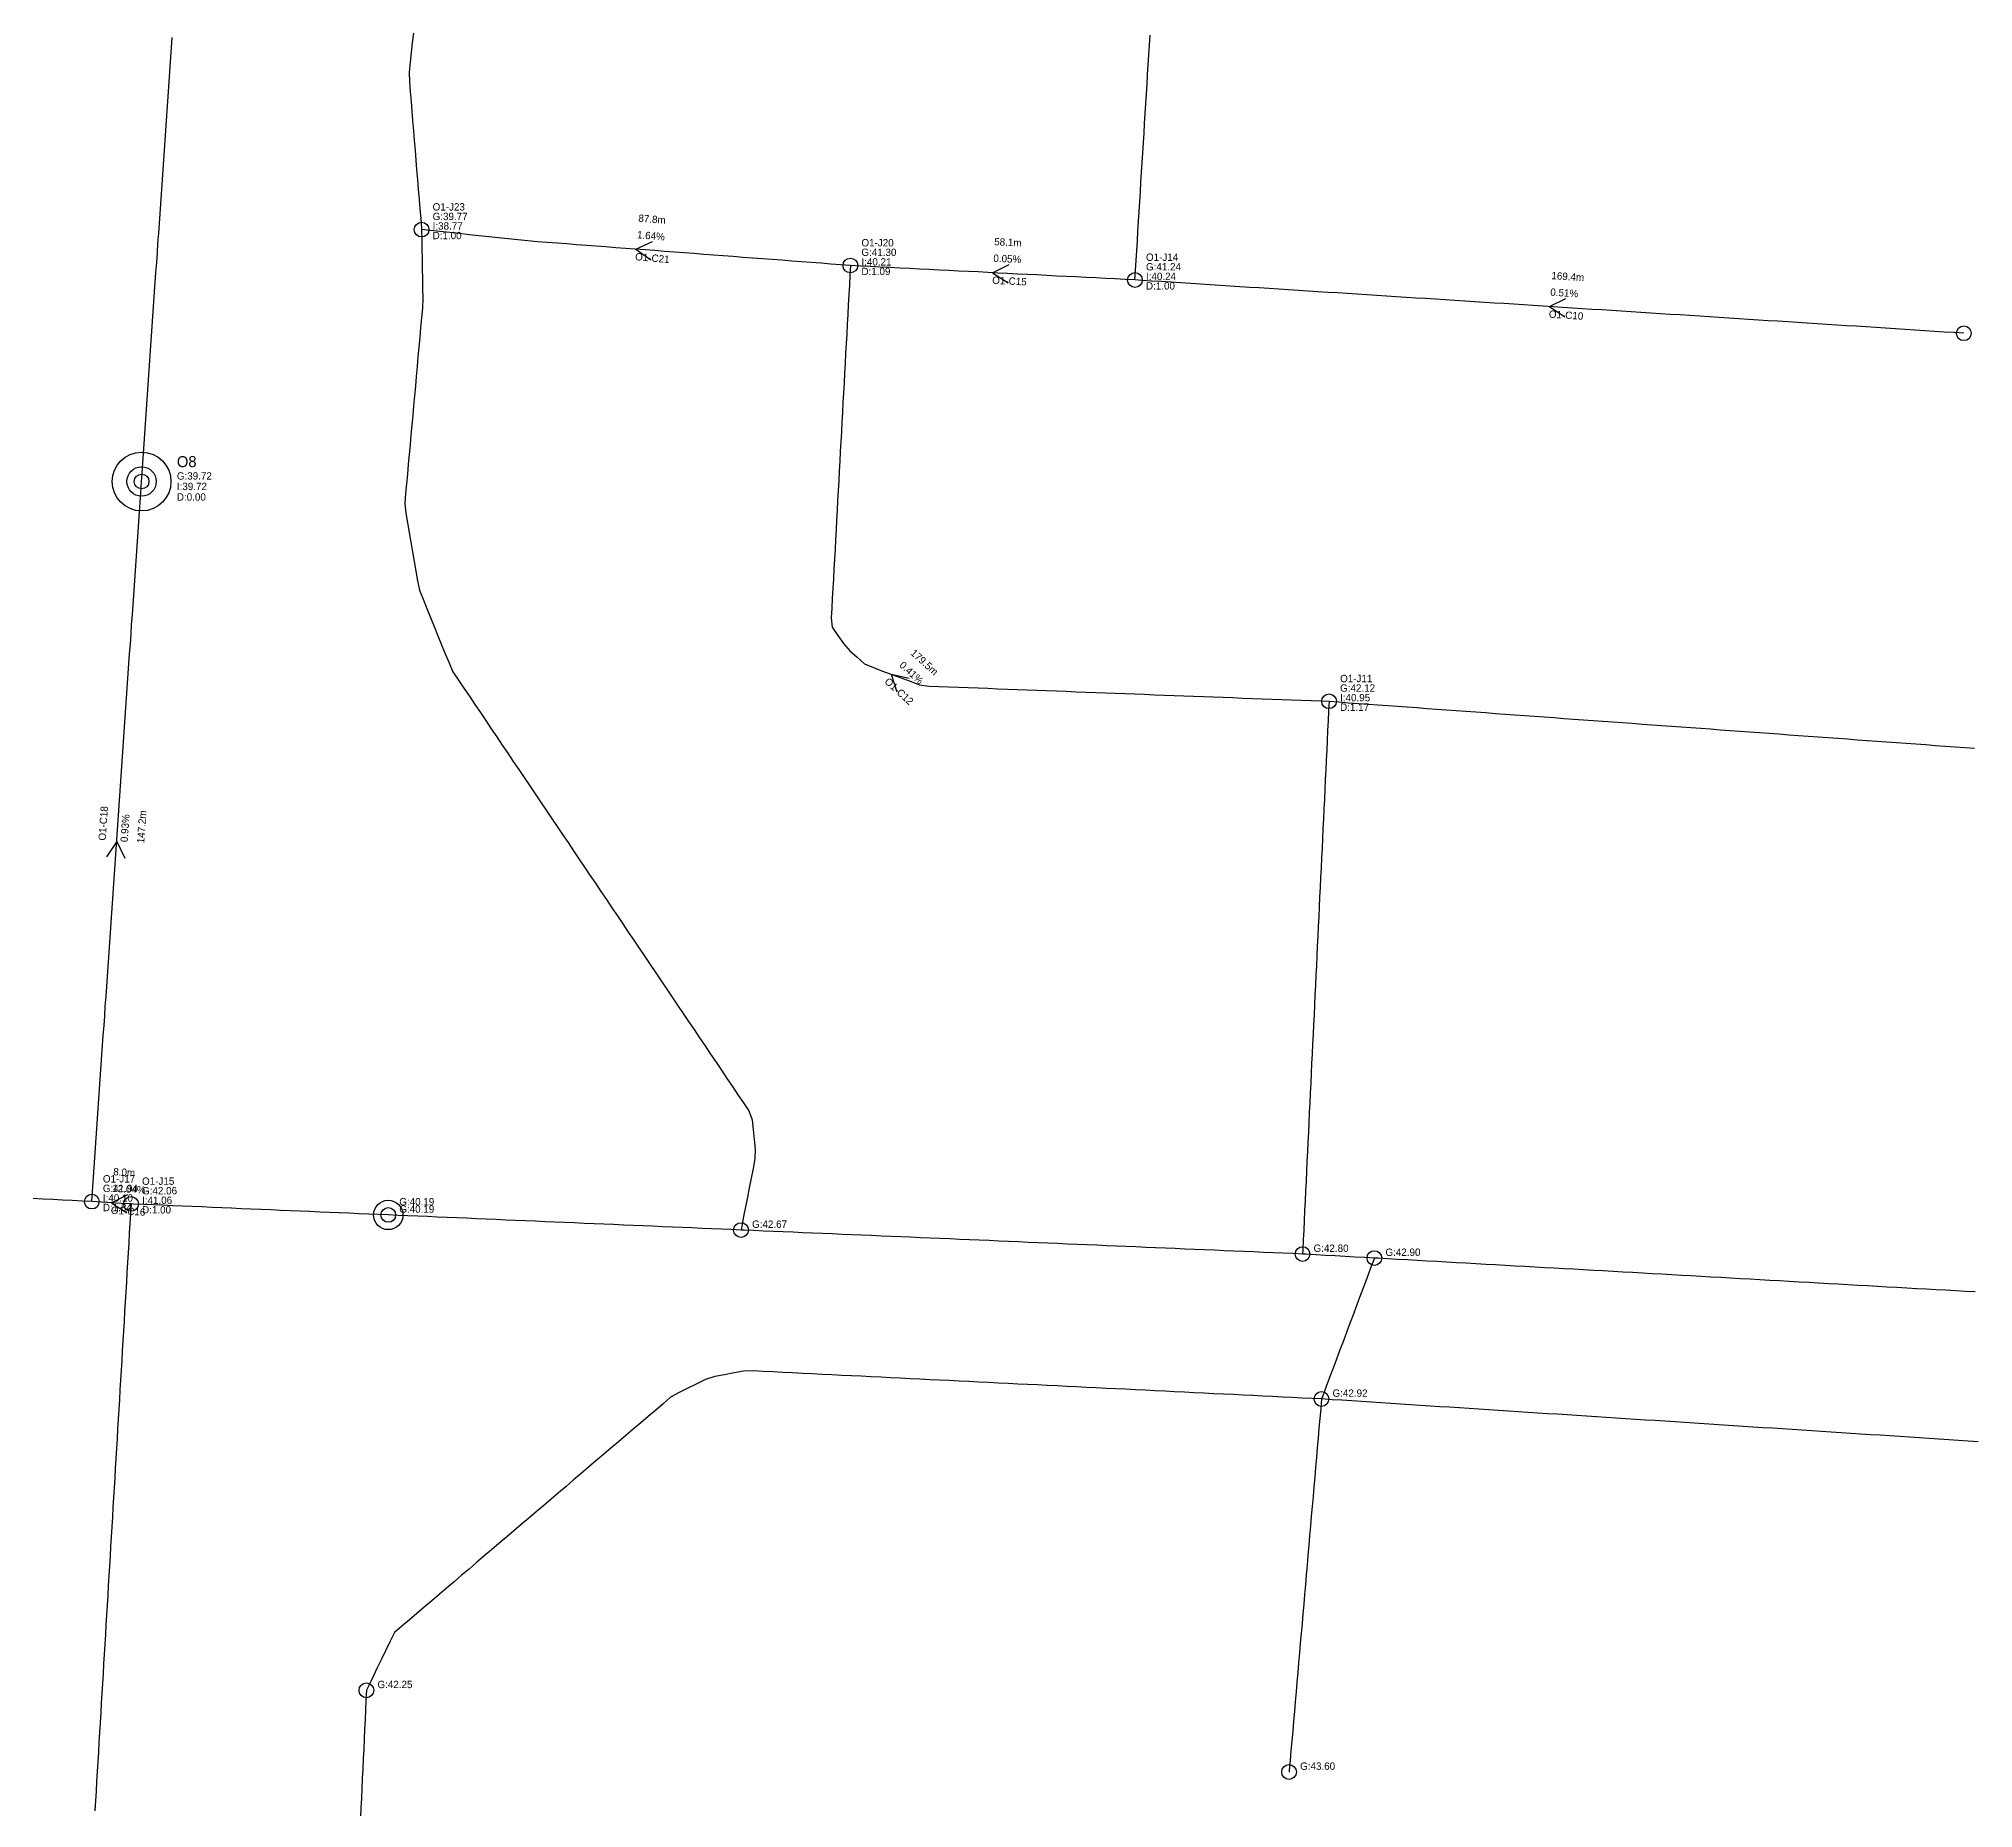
# Model space of a CAD drawing. Header units: metres. Extents: x 607160 to 610559, y 2613470 to 2618337.
# Drawn here: x 607554.3 to 607948.8, y 2614702.8 to 2615063.8 of the extents above; entities that cross this region are included whole.
import ezdxf

# ---------------------------------------------------------------- set-up
doc = ezdxf.new("R2010")
doc.units = ezdxf.units.M
for name, color, linetype in [('SW-DRAIN-LABELS', 3, 'Continuous'), ('SW-DRAIN-ORPHAN', 8, 'Continuous'), ('SW-DRAIN-SUB-01', 1, 'Continuous'), ('SW-INLETS', 3, 'Continuous'), ('SW-JUNCTIONS', 7, 'Continuous'), ('SW-OUTLETS', 2, 'Continuous')]:
    doc.layers.add(name, color=color, linetype=linetype)

msp = doc.modelspace()

# ---------------------------------------------------------------- linework, layer by layer
at = {"layer": 'SW-DRAIN-ORPHAN'}
for points in [[(607777.86, 2615014.53), (607777.98, 2615016.53), (607778.1, 2615018.53), (607778.23, 2615020.52), (607778.35, 2615022.52), (607778.47, 2615024.51), (607778.6, 2615026.51), (607778.72, 2615028.51), (607778.85, 2615030.5), (607778.97, 2615032.5), (607779.09, 2615034.49), (607779.22, 2615036.49), (607779.34, 2615038.49), (607779.46, 2615040.48), (607779.59, 2615042.48), (607779.71, 2615044.48), (607779.84, 2615046.47), (607779.96, 2615048.47), (607780.08, 2615050.46), (607780.21, 2615052.46), (607780.33, 2615054.46), (607780.45, 2615056.45), (607780.58, 2615058.45), (607780.7, 2615060.44), (607780.83, 2615062.44), (607780.95, 2615064.44)], [(607632.38, 2615024.8), (607632.41, 2615022.8), (607632.45, 2615020.8), (607632.48, 2615018.8), (607632.51, 2615016.8), (607632.55, 2615014.8), (607632.58, 2615012.8), (607632.62, 2615010.8), (607632.54, 2615008.8), (607632.36, 2615006.81), (607632.18, 2615004.82), (607632, 2615002.83), (607631.82, 2615000.83), (607631.64, 2614998.84), (607631.46, 2614996.85), (607631.28, 2614994.86), (607631.11, 2614992.87), (607630.93, 2614990.87), (607630.75, 2614988.88), (607630.57, 2614986.89), (607630.39, 2614984.9), (607630.21, 2614982.91), (607630.03, 2614980.91), (607629.85, 2614978.92), (607629.67, 2614976.93), (607629.49, 2614974.94), (607629.31, 2614972.95), (607629.13, 2614970.96), (607628.96, 2614968.96), (607629.18, 2614966.99), (607629.52, 2614965.02), (607629.85, 2614963.04), (607630.19, 2614961.07), (607630.52, 2614959.1), (607630.86, 2614957.13), (607631.19, 2614955.16), (607631.53, 2614953.19), (607631.96, 2614951.24), (607632.71, 2614949.39), (607633.46, 2614947.53), (607634.22, 2614945.68), (607634.97, 2614943.83), (607635.72, 2614941.97), (607636.47, 2614940.12), (607637.22, 2614938.27), (607637.98, 2614936.41), (607638.78, 2614934.59), (607639.9, 2614932.93), (607641.01, 2614931.27), (607642.13, 2614929.61), (607643.25, 2614927.95), (607644.37, 2614926.3), (607645.48, 2614924.64), (607646.6, 2614922.98), (607647.72, 2614921.32), (607648.84, 2614919.66), (607649.96, 2614918), (607651.07, 2614916.34), (607652.19, 2614914.69), (607653.31, 2614913.03), (607654.43, 2614911.37), (607655.54, 2614909.71), (607656.66, 2614908.05), (607657.78, 2614906.39), (607658.9, 2614904.73), (607660.01, 2614903.08), (607661.13, 2614901.42), (607662.25, 2614899.76), (607663.37, 2614898.1), (607664.48, 2614896.44), (607665.6, 2614894.78), (607666.72, 2614893.12), (607667.84, 2614891.47), (607668.95, 2614889.81), (607670.07, 2614888.15), (607671.19, 2614886.49), (607672.31, 2614884.83), (607673.43, 2614883.17), (607674.54, 2614881.51), (607675.66, 2614879.86), (607676.78, 2614878.2), (607677.9, 2614876.54), (607679.01, 2614874.88), (607680.13, 2614873.22), (607681.25, 2614871.56), (607682.37, 2614869.9), (607683.48, 2614868.25), (607684.6, 2614866.59), (607685.72, 2614864.93), (607686.84, 2614863.27), (607687.95, 2614861.61), (607689.07, 2614859.95), (607690.19, 2614858.29), (607691.31, 2614856.64), (607692.43, 2614854.98), (607693.54, 2614853.32), (607694.66, 2614851.66), (607695.78, 2614850), (607696.9, 2614848.34), (607698.01, 2614846.68), (607699.13, 2614845.03), (607699.82, 2614843.21), (607700.01, 2614841.22), (607700.19, 2614839.23), (607700.38, 2614837.24), (607700.35, 2614835.26), (607699.97, 2614833.3), (607699.59, 2614831.33), (607699.2, 2614829.37), (607698.82, 2614827.41), (607698.44, 2614825.44), (607698.06, 2614823.48), (607697.67, 2614821.52), (607697.52, 2614820.73)], [(607817.45, 2614928.59), (607817.35, 2614926.59), (607817.26, 2614924.6), (607817.16, 2614922.6), (607817.07, 2614920.6), (607816.97, 2614918.6), (607816.87, 2614916.6), (607816.78, 2614914.61), (607816.68, 2614912.61), (607816.59, 2614910.61), (607816.49, 2614908.61), (607816.39, 2614906.62), (607816.3, 2614904.62), (607816.2, 2614902.62), (607816.11, 2614900.62), (607816.01, 2614898.63), (607815.92, 2614896.63), (607815.82, 2614894.63), (607815.72, 2614892.63), (607815.63, 2614890.63), (607815.53, 2614888.64), (607815.44, 2614886.64), (607815.34, 2614884.64), (607815.24, 2614882.64), (607815.15, 2614880.65), (607815.05, 2614878.65), (607814.96, 2614876.65), (607814.86, 2614874.65), (607814.77, 2614872.66), (607814.67, 2614870.66), (607814.57, 2614868.66), (607814.48, 2614866.66), (607814.38, 2614864.66), (607814.29, 2614862.67), (607814.19, 2614860.67), (607814.09, 2614858.67), (607814, 2614856.67), (607813.9, 2614854.68), (607813.81, 2614852.68), (607813.71, 2614850.68), (607813.62, 2614848.68), (607813.52, 2614846.69), (607813.42, 2614844.69), (607813.33, 2614842.69), (607813.23, 2614840.69), (607813.14, 2614838.69), (607813.04, 2614836.7), (607812.94, 2614834.7), (607812.85, 2614832.7), (607812.75, 2614830.7), (607812.66, 2614828.71), (607812.56, 2614826.71), (607812.47, 2614824.71), (607812.37, 2614822.71), (607812.27, 2614820.71), (607812.18, 2614818.72), (607812.08, 2614816.72), (607812.04, 2614815.83)], [(607625.58, 2614823.81), (607623.59, 2614823.9), (607621.59, 2614823.98), (607619.59, 2614824.07), (607617.59, 2614824.15), (607615.59, 2614824.24), (607613.6, 2614824.32), (607611.6, 2614824.41), (607609.6, 2614824.49), (607607.6, 2614824.58), (607605.6, 2614824.67), (607603.6, 2614824.75), (607601.61, 2614824.84), (607599.61, 2614824.92), (607597.61, 2614825.01), (607595.61, 2614825.09), (607593.61, 2614825.18), (607591.62, 2614825.26), (607589.62, 2614825.35), (607587.62, 2614825.44), (607585.62, 2614825.52), (607583.62, 2614825.61), (607581.63, 2614825.69), (607579.63, 2614825.78), (607577.63, 2614825.86), (607575.63, 2614825.95), (607573.63, 2614826.03), (607573.12, 2614826.06)], [(607697.52, 2614820.73), (607695.52, 2614820.82), (607693.52, 2614820.9), (607691.52, 2614820.99), (607689.53, 2614821.07), (607687.53, 2614821.16), (607685.53, 2614821.24), (607683.53, 2614821.33), (607681.53, 2614821.41), (607679.54, 2614821.5), (607677.54, 2614821.59), (607675.54, 2614821.67), (607673.54, 2614821.76), (607671.54, 2614821.84), (607669.54, 2614821.93), (607667.55, 2614822.01), (607665.55, 2614822.1), (607663.55, 2614822.18), (607661.55, 2614822.27), (607659.55, 2614822.36), (607657.56, 2614822.44), (607655.56, 2614822.53), (607653.56, 2614822.61), (607651.56, 2614822.7), (607649.56, 2614822.78), (607647.56, 2614822.87), (607645.57, 2614822.95), (607643.57, 2614823.04), (607641.57, 2614823.13), (607639.57, 2614823.21), (607637.57, 2614823.3), (607635.58, 2614823.38), (607633.58, 2614823.47), (607631.58, 2614823.55), (607629.58, 2614823.64), (607627.58, 2614823.72), (607625.58, 2614823.81)], [(607812.04, 2614815.83), (607810.04, 2614815.92), (607808.04, 2614816), (607806.05, 2614816.09), (607804.05, 2614816.17), (607802.05, 2614816.26), (607800.05, 2614816.34), (607798.05, 2614816.43), (607796.05, 2614816.51), (607794.06, 2614816.6), (607792.06, 2614816.69), (607790.06, 2614816.77), (607788.06, 2614816.86), (607786.06, 2614816.94), (607784.07, 2614817.03), (607782.07, 2614817.11), (607780.07, 2614817.2), (607778.07, 2614817.28), (607776.07, 2614817.37), (607774.07, 2614817.45), (607772.08, 2614817.54), (607770.08, 2614817.63), (607768.08, 2614817.71), (607766.08, 2614817.8), (607764.08, 2614817.88), (607762.09, 2614817.97), (607760.09, 2614818.05), (607758.09, 2614818.14), (607756.09, 2614818.22), (607754.09, 2614818.31), (607752.09, 2614818.39), (607750.1, 2614818.48), (607748.1, 2614818.57), (607746.1, 2614818.65), (607744.1, 2614818.74), (607742.1, 2614818.82), (607740.11, 2614818.91), (607738.11, 2614818.99), (607736.11, 2614819.08), (607734.11, 2614819.16), (607732.11, 2614819.25), (607730.11, 2614819.34), (607728.12, 2614819.42), (607726.12, 2614819.51), (607724.12, 2614819.59), (607722.12, 2614819.68), (607720.12, 2614819.76), (607718.13, 2614819.85), (607716.13, 2614819.93), (607714.13, 2614820.02), (607712.13, 2614820.1), (607710.13, 2614820.19), (607708.13, 2614820.28), (607706.14, 2614820.36), (607704.14, 2614820.45), (607702.14, 2614820.53), (607700.14, 2614820.62), (607698.14, 2614820.7), (607697.52, 2614820.73)], [(607826.7, 2614815.01), (607824.71, 2614815.12), (607822.71, 2614815.23), (607820.71, 2614815.34), (607818.72, 2614815.46), (607816.72, 2614815.57), (607814.72, 2614815.68), (607812.73, 2614815.79), (607812.04, 2614815.83)], [(607826.7, 2614815.01), (607826, 2614813.14), (607825.3, 2614811.26), (607824.59, 2614809.39), (607823.89, 2614807.52), (607823.19, 2614805.65), (607822.48, 2614803.77), (607821.78, 2614801.9), (607821.08, 2614800.03), (607820.38, 2614798.16), (607819.67, 2614796.29), (607818.97, 2614794.41), (607818.27, 2614792.54), (607817.56, 2614790.67), (607816.86, 2614788.8), (607816.16, 2614786.92), (607815.91, 2614786.27)], [(607949.24, 2614808.1), (607947.24, 2614808.21), (607945.25, 2614808.32), (607943.25, 2614808.44), (607941.25, 2614808.55), (607939.26, 2614808.66), (607937.26, 2614808.77), (607935.26, 2614808.89), (607933.27, 2614809), (607931.27, 2614809.11), (607929.27, 2614809.22), (607927.28, 2614809.34), (607925.28, 2614809.45), (607923.28, 2614809.56), (607921.29, 2614809.67), (607919.29, 2614809.79), (607917.29, 2614809.9), (607915.29, 2614810.01), (607913.3, 2614810.13), (607911.3, 2614810.24), (607909.3, 2614810.35), (607907.31, 2614810.46), (607905.31, 2614810.58), (607903.31, 2614810.69), (607901.32, 2614810.8), (607899.32, 2614810.91), (607897.32, 2614811.03), (607895.33, 2614811.14), (607893.33, 2614811.25), (607891.33, 2614811.36), (607889.34, 2614811.48), (607887.34, 2614811.59), (607885.34, 2614811.7), (607883.35, 2614811.81), (607881.35, 2614811.93), (607879.35, 2614812.04), (607877.35, 2614812.15), (607875.36, 2614812.26), (607873.36, 2614812.38), (607871.36, 2614812.49), (607869.37, 2614812.6), (607867.37, 2614812.72), (607865.37, 2614812.83), (607863.38, 2614812.94), (607861.38, 2614813.05), (607859.38, 2614813.17), (607857.39, 2614813.28), (607855.39, 2614813.39), (607853.39, 2614813.5), (607851.4, 2614813.62), (607849.4, 2614813.73), (607847.4, 2614813.84), (607845.41, 2614813.95), (607843.41, 2614814.07), (607841.41, 2614814.18), (607839.42, 2614814.29), (607837.42, 2614814.4), (607835.42, 2614814.52), (607833.42, 2614814.63), (607831.43, 2614814.74), (607829.43, 2614814.85), (607827.43, 2614814.97), (607826.7, 2614815.01)], [(607815.91, 2614786.27), (607813.91, 2614786.37), (607811.92, 2614786.47), (607809.92, 2614786.57), (607807.92, 2614786.67), (607805.92, 2614786.76), (607803.93, 2614786.86), (607801.93, 2614786.96), (607799.93, 2614787.06), (607797.93, 2614787.16), (607795.93, 2614787.26), (607793.94, 2614787.35), (607791.94, 2614787.45), (607789.94, 2614787.55), (607787.94, 2614787.65), (607785.95, 2614787.75), (607783.95, 2614787.85), (607781.95, 2614787.94), (607779.95, 2614788.04), (607777.96, 2614788.14), (607775.96, 2614788.24), (607773.96, 2614788.34), (607771.96, 2614788.44), (607769.97, 2614788.54), (607767.97, 2614788.63), (607765.97, 2614788.73), (607763.97, 2614788.83), (607761.98, 2614788.93), (607759.98, 2614789.03), (607757.98, 2614789.13), (607755.98, 2614789.22), (607753.99, 2614789.32), (607751.99, 2614789.42), (607749.99, 2614789.52), (607747.99, 2614789.62), (607746, 2614789.72), (607744, 2614789.81), (607742, 2614789.91), (607740, 2614790.01), (607738, 2614790.11), (607736.01, 2614790.21), (607734.01, 2614790.31), (607732.01, 2614790.4), (607730.01, 2614790.5), (607728.02, 2614790.6), (607726.02, 2614790.7), (607724.02, 2614790.8), (607722.02, 2614790.9), (607720.03, 2614790.99), (607718.03, 2614791.09), (607716.03, 2614791.19), (607714.03, 2614791.29), (607712.04, 2614791.39), (607710.04, 2614791.49), (607708.04, 2614791.59), (607706.04, 2614791.68), (607704.05, 2614791.78), (607702.05, 2614791.88), (607700.05, 2614791.98), (607698.06, 2614791.94), (607696.1, 2614791.58), (607694.13, 2614791.21), (607692.16, 2614790.85), (607690.27, 2614790.27), (607688.48, 2614789.37), (607686.7, 2614788.46), (607684.92, 2614787.56), (607683.16, 2614786.61), (607681.64, 2614785.31), (607680.12, 2614784.02), (607678.6, 2614782.72), (607677.07, 2614781.42), (607675.55, 2614780.12), (607674.03, 2614778.83), (607672.51, 2614777.53), (607670.98, 2614776.23), (607669.46, 2614774.94), (607667.94, 2614773.64), (607666.42, 2614772.34), (607664.89, 2614771.05), (607663.37, 2614769.75), (607661.85, 2614768.45), (607660.33, 2614767.16), (607658.8, 2614765.86), (607657.28, 2614764.56), (607655.76, 2614763.27), (607654.24, 2614761.97), (607652.71, 2614760.67), (607651.19, 2614759.37), (607649.67, 2614758.08), (607648.15, 2614756.78), (607646.62, 2614755.48), (607645.1, 2614754.19), (607643.58, 2614752.89), (607642.06, 2614751.59), (607640.53, 2614750.3), (607639.01, 2614749), (607637.49, 2614747.7), (607635.97, 2614746.41), (607634.44, 2614745.11), (607632.92, 2614743.81), (607631.4, 2614742.51), (607629.88, 2614741.22), (607628.35, 2614739.92), (607626.83, 2614738.62), (607625.95, 2614736.84), (607625.08, 2614735.03), (607624.21, 2614733.23), (607623.34, 2614731.43), (607622.47, 2614729.63), (607621.61, 2614727.83), (607621.13, 2614726.84)], [(607815.91, 2614786.27), (607815.74, 2614784.28), (607815.56, 2614782.29), (607815.39, 2614780.29), (607815.22, 2614778.3), (607815.05, 2614776.31), (607814.87, 2614774.32), (607814.7, 2614772.32), (607814.53, 2614770.33), (607814.35, 2614768.34), (607814.18, 2614766.35), (607814.01, 2614764.35), (607813.83, 2614762.36), (607813.66, 2614760.37), (607813.49, 2614758.38), (607813.32, 2614756.38), (607813.14, 2614754.39), (607812.97, 2614752.4), (607812.8, 2614750.41), (607812.62, 2614748.41), (607812.45, 2614746.42), (607812.28, 2614744.43), (607812.1, 2614742.44), (607811.93, 2614740.44), (607811.76, 2614738.45), (607811.58, 2614736.46), (607811.41, 2614734.47), (607811.24, 2614732.47), (607811.07, 2614730.48), (607810.89, 2614728.49), (607810.72, 2614726.5), (607810.55, 2614724.5), (607810.37, 2614722.51), (607810.2, 2614720.52), (607810.03, 2614718.53), (607809.85, 2614716.53), (607809.68, 2614714.54), (607809.51, 2614712.55), (607809.34, 2614710.56), (607809.3, 2614710.18)], [(607949.81, 2614777.56), (607947.81, 2614777.69), (607945.81, 2614777.82), (607943.82, 2614777.95), (607941.82, 2614778.08), (607939.83, 2614778.21), (607937.83, 2614778.34), (607935.84, 2614778.47), (607933.84, 2614778.6), (607931.84, 2614778.73), (607929.85, 2614778.86), (607927.85, 2614778.99), (607925.86, 2614779.12), (607923.86, 2614779.25), (607921.87, 2614779.38), (607919.87, 2614779.51), (607917.87, 2614779.64), (607915.88, 2614779.77), (607913.88, 2614779.9), (607911.89, 2614780.03), (607909.89, 2614780.16), (607907.89, 2614780.29), (607905.9, 2614780.42), (607903.9, 2614780.55), (607901.91, 2614780.68), (607899.91, 2614780.81), (607897.92, 2614780.94), (607895.92, 2614781.07), (607893.92, 2614781.2), (607891.93, 2614781.33), (607889.93, 2614781.46), (607887.94, 2614781.59), (607885.94, 2614781.72), (607883.95, 2614781.85), (607881.95, 2614781.98), (607879.95, 2614782.11), (607877.96, 2614782.24), (607875.96, 2614782.37), (607873.97, 2614782.5), (607871.97, 2614782.63), (607869.97, 2614782.76), (607867.98, 2614782.88), (607865.98, 2614783.01), (607863.99, 2614783.14), (607861.99, 2614783.27), (607860, 2614783.4), (607858, 2614783.53), (607856, 2614783.66), (607854.01, 2614783.79), (607852.01, 2614783.92), (607850.02, 2614784.05), (607848.02, 2614784.18), (607846.03, 2614784.31), (607844.03, 2614784.44), (607842.03, 2614784.57), (607840.04, 2614784.7), (607838.04, 2614784.83), (607836.05, 2614784.96), (607834.05, 2614785.09), (607832.05, 2614785.22), (607830.06, 2614785.35), (607828.06, 2614785.48), (607826.07, 2614785.61), (607824.07, 2614785.74), (607822.08, 2614785.87), (607820.08, 2614786), (607818.08, 2614786.13), (607815.91, 2614786.27)], [(607621.13, 2614726.84), (607621.04, 2614724.85), (607620.94, 2614722.85), (607620.85, 2614720.85), (607620.75, 2614718.85), (607620.66, 2614716.86), (607620.57, 2614714.86), (607620.47, 2614712.86), (607620.38, 2614710.86), (607620.28, 2614708.86), (607620.19, 2614706.87), (607620.09, 2614704.87), (607620, 2614702.87), (607619.9, 2614700.87)]]:
    msp.add_lwpolyline(points, dxfattribs=at)
at = {"layer": 'SW-DRAIN-SUB-01'}
for p, q in [((607676.08, 2615020.81), (607679.47, 2615022.41)), ((607676.08, 2615020.81), (607679.16, 2615018.67)), ((607748.84, 2615016.01), (607752.18, 2615017.71)), ((607748.84, 2615016.01), (607751.99, 2615013.97)), ((607862.38, 2615009.1), (607865.75, 2615010.76)), ((607862.38, 2615009.1), (607865.51, 2615007.02)), ((607728.16, 2614934.1), (607731.82, 2614933.3)), ((607728.16, 2614934.1), (607729.3, 2614930.53)), ((607570.2, 2614899.97), (607568.1, 2614896.86)), ((607570.2, 2614899.97), (607571.85, 2614896.61)), ((607569.12, 2614826.29), (607572.48, 2614827.97)), ((607569.12, 2614826.29), (607572.26, 2614824.23))]:
    msp.add_line(p, q, dxfattribs=at)
for points in [[(607575.27, 2614973.42), (607575.32, 2614974.18), (607575.46, 2614976.17), (607575.6, 2614978.17), (607575.73, 2614980.16), (607575.87, 2614982.16), (607576.01, 2614984.15), (607576.15, 2614986.15), (607576.28, 2614988.14), (607576.42, 2614990.14), (607576.56, 2614992.13), (607576.7, 2614994.13), (607576.83, 2614996.13), (607576.97, 2614998.12), (607577.11, 2615000.12), (607577.25, 2615002.11), (607577.39, 2615004.11), (607577.52, 2615006.1), (607577.66, 2615008.1), (607577.8, 2615010.09), (607577.94, 2615012.09), (607578.07, 2615014.08), (607578.21, 2615016.08), (607578.35, 2615018.07), (607578.49, 2615020.07), (607578.62, 2615022.06), (607578.76, 2615024.06), (607578.9, 2615026.05), (607579.04, 2615028.05), (607579.18, 2615030.04), (607579.31, 2615032.04), (607579.45, 2615034.04), (607579.59, 2615036.03), (607579.73, 2615038.03), (607579.86, 2615040.02), (607580, 2615042.02), (607580.14, 2615044.01), (607580.28, 2615046.01), (607580.41, 2615048), (607580.55, 2615050), (607580.69, 2615051.99), (607580.83, 2615053.99), (607580.97, 2615055.98), (607581.1, 2615057.98), (607581.24, 2615059.97), (607581.38, 2615061.97), (607581.52, 2615063.96)], [(607630.7, 2615064.9), (607630.49, 2615062.91), (607630.28, 2615060.92), (607630.07, 2615058.93), (607629.86, 2615056.94), (607629.9, 2615054.95), (607630.06, 2615052.96), (607630.22, 2615050.96), (607630.39, 2615048.97), (607630.55, 2615046.98), (607630.72, 2615044.98), (607630.88, 2615042.99), (607631.05, 2615041), (607631.21, 2615039), (607631.37, 2615037.01), (607631.54, 2615035.02), (607631.7, 2615033.02), (607631.87, 2615031.03), (607632.03, 2615029.04), (607632.19, 2615027.04), (607632.36, 2615025.05), (607632.38, 2615024.8)], [(607719.83, 2615017.48), (607717.84, 2615017.63), (607715.84, 2615017.78), (607713.85, 2615017.94), (607711.86, 2615018.09), (607709.86, 2615018.24), (607707.87, 2615018.39), (607705.87, 2615018.54), (607703.88, 2615018.69), (607701.88, 2615018.85), (607699.89, 2615019), (607697.9, 2615019.15), (607695.9, 2615019.3), (607693.91, 2615019.45), (607691.91, 2615019.61), (607689.92, 2615019.76), (607687.92, 2615019.91), (607685.93, 2615020.06), (607683.94, 2615020.21), (607681.94, 2615020.36), (607679.95, 2615020.52), (607677.95, 2615020.67), (607675.96, 2615020.82), (607673.97, 2615020.97), (607671.97, 2615021.12), (607669.98, 2615021.27), (607667.98, 2615021.43), (607665.99, 2615021.58), (607663.99, 2615021.73), (607662, 2615021.88), (607660.01, 2615022.03), (607658.01, 2615022.19), (607656.02, 2615022.34), (607654.02, 2615022.5), (607652.03, 2615022.71), (607650.05, 2615022.92), (607648.06, 2615023.13), (607646.07, 2615023.34), (607644.08, 2615023.55), (607642.09, 2615023.76), (607640.1, 2615023.98), (607638.11, 2615024.19), (607636.12, 2615024.4), (607634.14, 2615024.61), (607632.38, 2615024.8)], [(607719.83, 2615017.48), (607719.72, 2615015.48), (607719.62, 2615013.49), (607719.51, 2615011.49), (607719.4, 2615009.49), (607719.29, 2615007.5), (607719.18, 2615005.5), (607719.07, 2615003.5), (607718.96, 2615001.5), (607718.86, 2614999.51), (607718.75, 2614997.51), (607718.64, 2614995.51), (607718.53, 2614993.52), (607718.42, 2614991.52), (607718.31, 2614989.52), (607718.2, 2614987.53), (607718.1, 2614985.53), (607717.99, 2614983.53), (607717.88, 2614981.53), (607717.77, 2614979.54), (607717.66, 2614977.54), (607717.55, 2614975.54), (607717.44, 2614973.55), (607717.34, 2614971.55), (607717.23, 2614969.55), (607717.12, 2614967.55), (607717.01, 2614965.56), (607716.9, 2614963.56), (607716.79, 2614961.56), (607716.69, 2614959.57), (607716.58, 2614957.57), (607716.47, 2614955.57), (607716.36, 2614953.58), (607716.25, 2614951.58), (607716.14, 2614949.58), (607716.03, 2614947.58), (607715.93, 2614945.59), (607716.14, 2614943.68), (607717.27, 2614942.03), (607718.4, 2614940.38), (607719.73, 2614938.91), (607721.23, 2614937.58), (607722.73, 2614936.26), (607724.53, 2614935.45), (607726.41, 2614934.75), (607728.29, 2614934.06), (607730.16, 2614933.36), (607732.04, 2614932.67), (607733.91, 2614931.97), (607735.87, 2614931.69), (607737.87, 2614931.62), (607739.87, 2614931.54), (607741.87, 2614931.46), (607743.86, 2614931.39), (607745.86, 2614931.31), (607747.86, 2614931.24), (607749.86, 2614931.16), (607751.86, 2614931.08), (607753.86, 2614931.01), (607755.86, 2614930.93), (607757.85, 2614930.86), (607759.85, 2614930.78), (607761.85, 2614930.7), (607763.85, 2614930.63), (607765.85, 2614930.55), (607767.85, 2614930.48), (607769.85, 2614930.4), (607771.84, 2614930.32), (607773.84, 2614930.25), (607775.84, 2614930.17), (607777.84, 2614930.1), (607779.84, 2614930.02), (607781.84, 2614929.94), (607783.83, 2614929.87), (607785.83, 2614929.79), (607787.83, 2614929.72), (607789.83, 2614929.64), (607791.83, 2614929.56), (607793.83, 2614929.49), (607795.83, 2614929.41), (607797.82, 2614929.34), (607799.82, 2614929.26), (607801.82, 2614929.18), (607803.82, 2614929.11), (607805.82, 2614929.03), (607807.82, 2614928.96), (607809.82, 2614928.88), (607811.81, 2614928.81), (607813.81, 2614928.73), (607815.81, 2614928.65), (607817.45, 2614928.59)], [(607777.86, 2615014.53), (607775.86, 2615014.63), (607773.86, 2615014.74), (607771.86, 2615014.84), (607769.87, 2615014.94), (607767.87, 2615015.04), (607765.87, 2615015.14), (607763.87, 2615015.24), (607761.88, 2615015.34), (607759.88, 2615015.45), (607757.88, 2615015.55), (607755.88, 2615015.65), (607753.89, 2615015.75), (607751.89, 2615015.85), (607749.89, 2615015.95), (607747.89, 2615016.06), (607745.9, 2615016.16), (607743.9, 2615016.26), (607741.9, 2615016.36), (607739.9, 2615016.46), (607737.91, 2615016.56), (607735.91, 2615016.66), (607733.91, 2615016.77), (607731.92, 2615016.87), (607729.92, 2615016.97), (607727.92, 2615017.07), (607725.92, 2615017.17), (607723.93, 2615017.27), (607721.93, 2615017.37), (607719.83, 2615017.48)], [(607946.91, 2615003.67), (607944.92, 2615003.79), (607942.92, 2615003.92), (607940.93, 2615004.05), (607938.93, 2615004.18), (607936.93, 2615004.31), (607934.94, 2615004.44), (607932.94, 2615004.56), (607930.95, 2615004.69), (607928.95, 2615004.82), (607926.96, 2615004.95), (607924.96, 2615005.08), (607922.96, 2615005.21), (607920.97, 2615005.33), (607918.97, 2615005.46), (607916.98, 2615005.59), (607914.98, 2615005.72), (607912.98, 2615005.85), (607910.99, 2615005.98), (607908.99, 2615006.1), (607907, 2615006.23), (607905, 2615006.36), (607903, 2615006.49), (607901.01, 2615006.62), (607899.01, 2615006.75), (607897.02, 2615006.87), (607895.02, 2615007), (607893.03, 2615007.13), (607891.03, 2615007.26), (607889.03, 2615007.39), (607887.04, 2615007.51), (607885.04, 2615007.64), (607883.05, 2615007.77), (607881.05, 2615007.9), (607879.05, 2615008.03), (607877.06, 2615008.16), (607875.06, 2615008.28), (607873.07, 2615008.41), (607871.07, 2615008.54), (607869.07, 2615008.67), (607867.08, 2615008.8), (607865.08, 2615008.93), (607863.09, 2615009.05), (607861.09, 2615009.18), (607859.1, 2615009.31), (607857.1, 2615009.44), (607855.1, 2615009.57), (607853.11, 2615009.7), (607851.11, 2615009.82), (607849.12, 2615009.95), (607847.12, 2615010.08), (607845.12, 2615010.21), (607843.13, 2615010.34), (607841.13, 2615010.47), (607839.14, 2615010.59), (607837.14, 2615010.72), (607835.14, 2615010.85), (607833.15, 2615010.98), (607831.15, 2615011.11), (607829.16, 2615011.24), (607827.16, 2615011.36), (607825.17, 2615011.49), (607823.17, 2615011.62), (607821.17, 2615011.75), (607819.18, 2615011.88), (607817.18, 2615012.01), (607815.19, 2615012.13), (607813.19, 2615012.26), (607811.19, 2615012.39), (607809.2, 2615012.52), (607807.2, 2615012.65), (607805.21, 2615012.77), (607803.21, 2615012.9), (607801.21, 2615013.03), (607799.22, 2615013.16), (607797.22, 2615013.29), (607795.23, 2615013.42), (607793.23, 2615013.54), (607791.24, 2615013.67), (607789.24, 2615013.8), (607787.24, 2615013.93), (607785.25, 2615014.06), (607783.25, 2615014.19), (607781.26, 2615014.31), (607779.26, 2615014.44), (607777.86, 2615014.53)], [(607565.13, 2614826.53), (607565.27, 2614828.52), (607565.4, 2614830.52), (607565.54, 2614832.51), (607565.68, 2614834.51), (607565.82, 2614836.5), (607565.96, 2614838.5), (607566.09, 2614840.5), (607566.23, 2614842.49), (607566.37, 2614844.49), (607566.51, 2614846.48), (607566.64, 2614848.48), (607566.78, 2614850.47), (607566.92, 2614852.47), (607567.06, 2614854.46), (607567.2, 2614856.46), (607567.33, 2614858.45), (607567.47, 2614860.45), (607567.61, 2614862.44), (607567.75, 2614864.44), (607567.88, 2614866.43), (607568.02, 2614868.43), (607568.16, 2614870.42), (607568.3, 2614872.42), (607568.43, 2614874.41), (607568.57, 2614876.41), (607568.71, 2614878.41), (607568.85, 2614880.4), (607568.99, 2614882.4), (607569.12, 2614884.39), (607569.26, 2614886.39), (607569.4, 2614888.38), (607569.54, 2614890.38), (607569.67, 2614892.37), (607569.81, 2614894.37), (607569.95, 2614896.36), (607570.09, 2614898.36), (607570.22, 2614900.35), (607570.36, 2614902.35), (607570.5, 2614904.34), (607570.64, 2614906.34), (607570.78, 2614908.33), (607570.91, 2614910.33), (607571.05, 2614912.32), (607571.19, 2614914.32), (607571.33, 2614916.32), (607571.46, 2614918.31), (607571.6, 2614920.31), (607571.74, 2614922.3), (607571.88, 2614924.3), (607572.01, 2614926.29), (607572.15, 2614928.29), (607572.29, 2614930.28), (607572.43, 2614932.28), (607572.57, 2614934.27), (607572.7, 2614936.27), (607572.84, 2614938.26), (607572.98, 2614940.26), (607573.12, 2614942.25), (607573.25, 2614944.25), (607573.39, 2614946.24), (607573.53, 2614948.24), (607573.67, 2614950.23), (607573.8, 2614952.23), (607573.94, 2614954.22), (607574.08, 2614956.22), (607574.22, 2614958.22), (607574.36, 2614960.21), (607574.49, 2614962.21), (607574.63, 2614964.2), (607574.77, 2614966.2), (607574.91, 2614968.19), (607575.04, 2614970.19), (607575.18, 2614972.18), (607575.27, 2614973.42)], [(607817.45, 2614928.59), (607819.44, 2614928.45), (607821.44, 2614928.3), (607823.43, 2614928.16), (607825.43, 2614928.01), (607827.42, 2614927.87), (607829.42, 2614927.72), (607831.41, 2614927.58), (607833.41, 2614927.43), (607835.4, 2614927.29), (607837.4, 2614927.14), (607839.39, 2614927), (607841.39, 2614926.85), (607843.38, 2614926.71), (607845.37, 2614926.56), (607847.37, 2614926.42), (607849.36, 2614926.27), (607851.36, 2614926.13), (607853.35, 2614925.98), (607855.35, 2614925.84), (607857.34, 2614925.69), (607859.34, 2614925.55), (607861.33, 2614925.4), (607863.33, 2614925.26), (607865.32, 2614925.11), (607867.32, 2614924.97), (607869.31, 2614924.82), (607871.31, 2614924.68), (607873.3, 2614924.53), (607875.3, 2614924.39), (607877.29, 2614924.24), (607879.29, 2614924.1), (607881.28, 2614923.95), (607883.27, 2614923.81), (607885.27, 2614923.66), (607887.26, 2614923.52), (607889.26, 2614923.37), (607891.25, 2614923.23), (607893.25, 2614923.08), (607895.24, 2614922.94), (607897.24, 2614922.79), (607899.23, 2614922.65), (607901.23, 2614922.5), (607903.22, 2614922.36), (607905.22, 2614922.21), (607907.21, 2614922.07), (607909.21, 2614921.92), (607911.2, 2614921.78), (607913.2, 2614921.63), (607915.19, 2614921.49), (607917.19, 2614921.34), (607919.18, 2614921.2), (607921.18, 2614921.05), (607923.17, 2614920.91), (607925.16, 2614920.76), (607927.16, 2614920.62), (607929.15, 2614920.47), (607931.15, 2614920.33), (607933.14, 2614920.18), (607935.14, 2614920.04), (607937.13, 2614919.89), (607939.13, 2614919.75), (607941.12, 2614919.6), (607943.12, 2614919.46), (607945.11, 2614919.32), (607947.11, 2614919.17), (607949.1, 2614919.03)], [(607565.13, 2614826.53), (607563.13, 2614826.63), (607561.13, 2614826.73), (607559.14, 2614826.83), (607557.14, 2614826.94), (607555.14, 2614827.04), (607553.15, 2614827.14)], [(607573.12, 2614826.06), (607571.12, 2614826.17), (607569.13, 2614826.29), (607567.13, 2614826.41), (607565.13, 2614826.53)], [(607573.12, 2614826.06), (607573, 2614824.06), (607572.88, 2614822.06), (607572.76, 2614820.07), (607572.64, 2614818.07), (607572.53, 2614816.07), (607572.41, 2614814.08), (607572.29, 2614812.08), (607572.17, 2614810.08), (607572.05, 2614808.09), (607571.93, 2614806.09), (607571.81, 2614804.1), (607571.69, 2614802.1), (607571.57, 2614800.1), (607571.45, 2614798.11), (607571.34, 2614796.11), (607571.22, 2614794.11), (607571.1, 2614792.12), (607570.98, 2614790.12), (607570.86, 2614788.12), (607570.74, 2614786.13), (607570.62, 2614784.13), (607570.5, 2614782.13), (607570.38, 2614780.14), (607570.27, 2614778.14), (607570.15, 2614776.14), (607570.03, 2614774.15), (607569.91, 2614772.15), (607569.79, 2614770.16), (607569.67, 2614768.16), (607569.55, 2614766.16), (607569.43, 2614764.17), (607569.31, 2614762.17), (607569.19, 2614760.17), (607569.08, 2614758.18), (607568.96, 2614756.18), (607568.84, 2614754.18), (607568.72, 2614752.19), (607568.6, 2614750.19), (607568.48, 2614748.19), (607568.36, 2614746.2), (607568.24, 2614744.2), (607568.12, 2614742.2), (607568, 2614740.21), (607567.89, 2614738.21), (607567.77, 2614736.22), (607567.65, 2614734.22), (607567.53, 2614732.22), (607567.41, 2614730.23), (607567.29, 2614728.23), (607567.17, 2614726.23), (607567.05, 2614724.24), (607566.93, 2614722.24), (607566.81, 2614720.24), (607566.7, 2614718.25), (607566.58, 2614716.25), (607566.46, 2614714.25), (607566.34, 2614712.26), (607566.22, 2614710.26), (607566.1, 2614708.27), (607565.98, 2614706.27), (607565.86, 2614704.27), (607565.74, 2614702.28)]]:
    msp.add_lwpolyline(points, dxfattribs=at)
at = {"layer": 'SW-INLETS'}
for radius in [3, 1.5]:
    msp.add_circle((607625.58, 2614823.81), radius, dxfattribs=at)
at = {"layer": 'SW-JUNCTIONS'}
for centre in [(607632.38, 2615024.8), (607719.83, 2615017.48), (607777.86, 2615014.53), (607946.91, 2615003.67), (607575.27, 2614973.42), (607817.45, 2614928.59), (607565.13, 2614826.53), (607573.12, 2614826.06), (607625.58, 2614823.81), (607697.52, 2614820.73), (607812.04, 2614815.83), (607826.7, 2614815.01), (607815.91, 2614786.27), (607621.13, 2614726.84), (607809.3, 2614710.18)]:
    msp.add_circle(centre, 1.5, dxfattribs=at)
at = {"layer": 'SW-OUTLETS'}
for radius in [6, 3]:
    msp.add_circle((607575.27, 2614973.42), radius, dxfattribs=at)

# ---------------------------------------------------------------- texts
at = {"layer": 'SW-DRAIN-LABELS', "color": 7}
for s, p in [('O1-J23', (607634.63, 2615028.7)), ('G:39.77', (607634.63, 2615026.75)), ('O1-J20', (607722.08, 2615021.38)), ('G:41.30', (607722.08, 2615019.43)), ('O1-J14', (607780.11, 2615018.43)), ('G:41.24', (607780.11, 2615016.48)), ('G:39.72', (607582.47, 2614973.81)), ('O1-J11', (607819.7, 2614932.49)), ('G:42.12', (607819.7, 2614930.54)), ('O1-J17', (607567.38, 2614830.43)), ('G:41.94', (607567.38, 2614828.48)), ('O1-J15', (607575.37, 2614829.96)), ('G:42.06', (607575.37, 2614828.01)), ('G:40.19', (607627.83, 2614825.76)), ('G:40.19', (607627.83, 2614824.26)), ('G:42.67', (607699.77, 2614821.18)), ('G:42.80', (607814.29, 2614816.28)), ('G:42.90', (607828.95, 2614815.46)), ('G:42.92', (607818.16, 2614786.72)), ('G:42.25', (607623.38, 2614727.29)), ('G:43.60', (607811.55, 2614710.63))]:
    msp.add_text(s, height=1.5, dxfattribs=at).set_placement(p)
at = {"layer": 'SW-DRAIN-LABELS', "color": 4}
for s, p in [('I:38.77', (607634.63, 2615024.8)), ('I:40.21', (607722.08, 2615017.48)), ('I:40.24', (607780.11, 2615014.53)), ('I:39.72', (607582.47, 2614971.67)), ('I:40.95', (607819.7, 2614928.59)), ('I:40.10', (607567.38, 2614826.53)), ('I:41.06', (607575.37, 2614826.06))]:
    msp.add_text(s, height=1.5, dxfattribs=at).set_placement(p)
at = {"layer": 'SW-DRAIN-LABELS', "color": 2}
for s, rotation, p in [('87.8m', -4.7813, (607676.54, 2615026.42)), ('1.64%', -4.7813, (607676.26, 2615023.05)), ('58.1m', -2.9086, (607749.13, 2615021.62)), ('0.05%', -2.9086, (607748.96, 2615018.25)), ('169.4m', -3.6777, (607862.75, 2615014.71)), ('0.51%', -3.6777, (607862.53, 2615011.34)), ('0.41%', -42.3212, (607729.68, 2614935.77)), ('179.5m', -42.3212, (607731.95, 2614938.26)), ('0.93%', 86.0519, (607572.44, 2614899.82)), ('147.2m', 86.0519, (607575.81, 2614899.59)), ('8.0m', -3.384, (607569.46, 2614831.91)), ('12.04%', -3.384, (607569.26, 2614828.54))]:
    msp.add_text(s, height=1.5, rotation=rotation, dxfattribs=at).set_placement(p)
at = {"layer": 'SW-DRAIN-LABELS', "color": 6}
for s, p in [('D:1.00', (607634.63, 2615022.85)), ('D:1.09', (607722.08, 2615015.53)), ('D:1.00', (607780.11, 2615012.58)), ('D:0.00', (607582.47, 2614969.52)), ('D:1.17', (607819.7, 2614926.64)), ('D:1.84', (607567.38, 2614824.58)), ('D:1.00', (607575.37, 2614824.11))]:
    msp.add_text(s, height=1.5, dxfattribs=at).set_placement(p)
at = {"layer": 'SW-DRAIN-LABELS', "color": 3}
for s, rotation, p in [('O1-C21', -4.7813, (607675.89, 2615018.57)), ('O1-C15', -2.9086, (607748.73, 2615013.76)), ('O1-C10', -3.6777, (607862.24, 2615006.85)), ('O1-C12', -42.3212, (607726.65, 2614932.44)), ('O1-C18', 86.0519, (607567.95, 2614900.13)), ('O1-C16', -3.384, (607568.99, 2614824.05))]:
    msp.add_text(s, height=1.5, rotation=rotation, dxfattribs=at).set_placement(p)
at = {"layer": 'SW-OUTLETS', "color": 2}
msp.add_text('O8', height=2.25, dxfattribs=at).set_placement((607582.47, 2614976.35))

doc.saveas('drawing.dxf')
